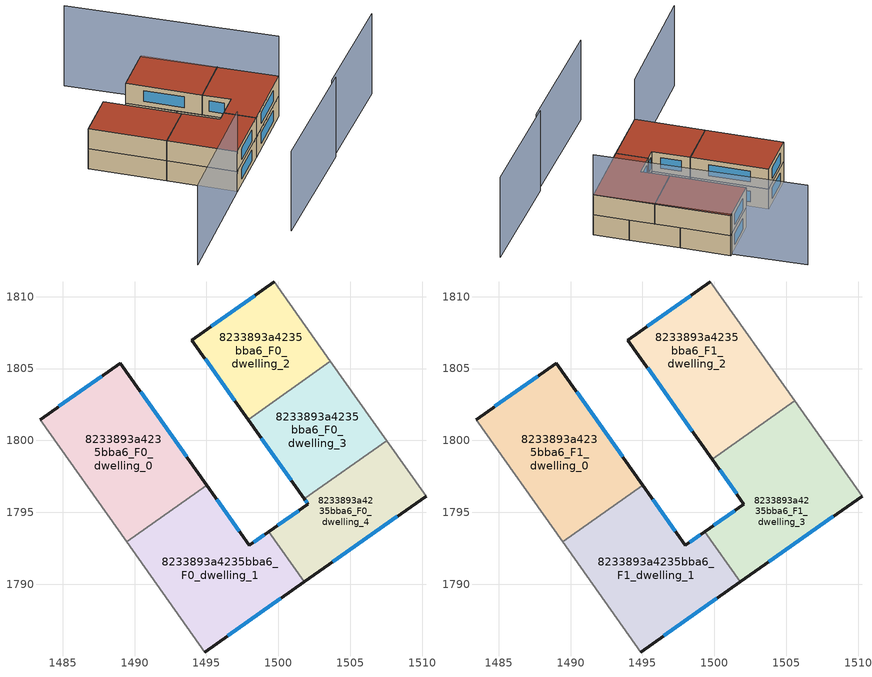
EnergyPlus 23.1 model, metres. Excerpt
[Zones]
8233893a4235bba6_F0_dwelling_0
 floor ground (EU_floor_Construction): 1489.02,1805.38 1495.03,1796.89 1489.44,1792.94 1483.42,1801.45 z0
 wall outside (EU_wall_Construction): 1495.03,1796.89 1489.02,1805.38 1483.42,1801.45 z0:3
 wall adiabatic (EU_wall_Construction): 1483.42,1801.45 1489.44,1792.94 z0:3
 wall to 8233893a4235bba6_F0_dwelling_1 (EU_wall_Construction): 1489.44,1792.94 1495.03,1796.89 z0:3
 window (EU_Window_Construction): 1487.7,1804.45 1484.73,1802.37 / 1493.62,1798.88 1490.43,1803.38 z0.7:2.3
8233893a4235bba6_F0_dwelling_1
 floor ground (EU_floor_Construction): 1499.32,1793.65 1501.8,1790.16 1494.86,1785.28 1489.44,1792.94 1495.03,1796.89 1497.99,1792.71 z0
 wall outside (EU_wall_Construction): 1494.86,1785.28 1501.8,1790.16 / 1499.32,1793.65 1497.99,1792.71 1495.03,1796.89 z0:3
 wall adiabatic (EU_wall_Construction): 1489.44,1792.94 1494.86,1785.28 z0:3
 wall to 8233893a4235bba6_F0_dwelling_4 (EU_wall_Construction): 1501.8,1790.16 1499.32,1793.65 z0:3
 window (EU_Window_Construction): 1496.49,1786.43 1500.17,1789.01 / 1497.29,1793.69 1495.72,1795.91 / 1499.01,1793.43 1498.3,1792.93 z0.7:2.3
8233893a4235bba6_F0_dwelling_2
 floor ground (EU_floor_Construction): 1499.72,1811.03 1503.62,1805.51 1497.89,1801.46 1493.98,1806.99 z0
 wall outside (EU_wall_Construction): 1499.72,1811.03 1493.98,1806.99 1497.89,1801.46 z0:3
 wall adiabatic (EU_wall_Construction): 1503.62,1805.51 1499.72,1811.03 z0:3
 wall to 8233893a4235bba6_F0_dwelling_3 (EU_wall_Construction): 1497.89,1801.46 1503.62,1805.51 z0:3
 window (EU_Window_Construction): 1494.9,1805.69 1496.97,1802.76 / 1498.37,1810.08 1495.33,1807.94 z0.7:2.3
8233893a4235bba6_F0_dwelling_3
 floor ground (EU_floor_Construction): 1503.62,1805.51 1507.53,1799.99 1501.81,1795.93 1497.89,1801.46 z0
 wall outside (EU_wall_Construction): 1497.89,1801.46 1501.81,1795.93 z0:3
 wall adiabatic (EU_wall_Construction): 1507.53,1799.99 1503.62,1805.51 z0:3
 wall to 8233893a4235bba6_F0_dwelling_4 (EU_wall_Construction): 1501.81,1795.93 1507.53,1799.99 z0:3
 window (EU_Window_Construction): 1498.81,1800.16 1500.89,1797.23 z0.7:2.3
8233893a4235bba6_F0_dwelling_4
 floor ground (EU_floor_Construction): 1507.53,1799.99 1510.27,1796.12 1501.8,1790.16 1499.32,1793.65 1502.06,1795.58 1501.81,1795.93 z0
 wall outside (EU_wall_Construction): 1501.8,1790.16 1510.27,1796.12 / 1501.81,1795.93 1502.06,1795.58 1499.32,1793.65 z0:3
 wall adiabatic (EU_wall_Construction): 1510.27,1796.12 1507.53,1799.99 z0:3
 window (EU_Window_Construction): 1503.79,1791.56 1508.28,1794.72 / 1501.42,1795.13 1499.97,1794.11 / 1501.87,1795.85 1502,1795.66 z0.7:2.3
8233893a4235bba6_F1_dwelling_0
 floor to 8233893a4235bba6_F0_dwelling_0 (EU_floor_Construction): 1489.02,1805.38 1495.03,1796.89 1489.44,1792.94 1483.42,1801.45 z3
 wall outside (EU_wall_Construction): 1495.03,1796.89 1489.02,1805.38 1483.42,1801.45 z3:6
 wall adiabatic (EU_wall_Construction): 1483.42,1801.45 1489.44,1792.94 z3:6
 wall to 8233893a4235bba6_F1_dwelling_1 (EU_wall_Construction): 1489.44,1792.94 1495.03,1796.89 z3:6
 window (EU_Window_Construction): 1487.7,1804.45 1484.73,1802.37 / 1493.62,1798.88 1490.43,1803.38 z3.7:5.3
 roof outside (EU_roof_Construction): 1495.03,1796.89 1489.02,1805.38 1483.42,1801.45 1489.44,1792.94 z6
8233893a4235bba6_F1_dwelling_1
 floor to 8233893a4235bba6_F0_dwelling_1 (EU_floor_Construction): 1499.32,1793.65 1501.8,1790.16 1494.86,1785.28 1489.44,1792.94 1495.03,1796.89 1497.99,1792.71 z3
 wall outside (EU_wall_Construction): 1494.86,1785.28 1501.8,1790.16 / 1499.32,1793.65 1497.99,1792.71 1495.03,1796.89 z3:6
 wall adiabatic (EU_wall_Construction): 1489.44,1792.94 1494.86,1785.28 z3:6
 wall to 8233893a4235bba6_F1_dwelling_3 (EU_wall_Construction): 1501.8,1790.16 1499.32,1793.65 z3:6
 window (EU_Window_Construction): 1496.49,1786.43 1500.17,1789.01 / 1497.29,1793.69 1495.72,1795.91 / 1499.01,1793.43 1498.3,1792.93 z3.7:5.3
 roof outside (EU_roof_Construction): 1501.8,1790.16 1499.32,1793.65 1497.99,1792.71 1495.03,1796.89 1489.44,1792.94 1494.86,1785.28 z6
8233893a4235bba6_F1_dwelling_2
 floor to 8233893a4235bba6_F0_dwelling_2 (EU_floor_Construction): 1499.72,1811.03 1503.62,1805.51 1497.89,1801.46 1493.98,1806.99 z3
 floor to 8233893a4235bba6_F0_dwelling_3 (EU_floor_Construction): 1503.62,1805.51 1505.58,1802.75 1499.85,1798.7 1497.89,1801.46 z3
 wall outside (EU_wall_Construction): 1499.72,1811.03 1493.98,1806.99 1499.85,1798.7 z3:6
 wall adiabatic (EU_wall_Construction): 1505.58,1802.75 1499.72,1811.03 z3:6
 wall to 8233893a4235bba6_F1_dwelling_3 (EU_wall_Construction): 1499.85,1798.7 1505.58,1802.75 z3:6
 window (EU_Window_Construction): 1495.36,1805.04 1498.47,1800.64 / 1498.37,1810.08 1495.33,1807.94 z3.7:5.3
 roof outside (EU_roof_Construction): 1505.58,1802.75 1499.72,1811.03 1493.98,1806.99 1499.85,1798.7 z6
8233893a4235bba6_F1_dwelling_3
 floor to 8233893a4235bba6_F0_dwelling_3 (EU_floor_Construction): 1505.58,1802.75 1507.53,1799.99 1502.15,1796.18 1502.89,1800.85 z3; 1502.89,1800.85 1502.15,1796.18 1501.81,1795.94 1499.85,1798.7 z3
 floor to 8233893a4235bba6_F0_dwelling_4 (EU_floor_Construction): 1502.15,1796.18 1502.06,1795.58 1501.81,1795.94 z3; 1507.53,1799.99 1510.27,1796.12 1501.8,1790.16 1499.32,1793.65 1502.06,1795.58 1502.15,1796.18 z3
 wall outside (EU_wall_Construction): 1499.85,1798.7 1502.06,1795.58 1499.32,1793.65 / 1501.8,1790.16 1510.27,1796.12 z3:6
 wall adiabatic (EU_wall_Construction): 1510.27,1796.12 1505.58,1802.75 z3:6
 window (EU_Window_Construction): 1501.42,1795.13 1499.97,1794.11 / 1500.37,1797.96 1501.54,1796.31 / 1503.79,1791.56 1508.28,1794.72 z3.7:5.3
 roof outside (EU_roof_Construction): 1510.27,1796.12 1505.58,1802.75 1499.85,1798.7 1502.06,1795.58 1499.32,1793.65 1501.8,1790.16 z6
shading: 1494.33,1773.68 1509.86,1783.92 / 1508.97,1783.66 1522.88,1792.9 / 1494.86,1785.28 1479.96,1774.73 / 1510.27,1796.12 1493.49,1818.88 z0:12
[Building]
EU S2 Campaign: North Axis=0; Terrain=City; Solar Distribution=FullExterior
[Site:Location]
Budapest.Ferenc.Liszt.Intl.AP: Latitude=47.437; Longitude=19.256; Time Zone=1; Elevation=185
[SizingPeriod:WeatherFileDays]
AnnualSizingPeriod: Begin Month=1; Begin Day of Month=1; End Month=12; End Day of Month=31; Day of Week for Start Day=Monday; Use Weather File Daylight Saving Period=No; Use Weather File Rain and Snow Indicators=No
[MATERIAL]
EU_InternalMass_Material: Roughness=MediumRough; Thickness=0.1; Conductivity=1; Density=1800; Specific Heat=900; Thermal Absorptance=0.9; Solar Absorptance=0.7; Visible Absorptance=0.7
[MATERIAL:NOMASS] Roughness=MediumRough; Thermal Absorptance=0.9; Solar Absorptance=0.7; Visible Absorptance=0.7
Name | Thermal Resistance
EU_wall_NoMass | 0.832559
EU_roof_NoMass | 1.39638
EU_floor_NoMass | 0.872794
[WINDOWMATERIAL:SIMPLEGLAZINGSYSTEM]
EU_Window_SimpleGlazing: UFactor=2.79869; Solar Heat Gain Coefficient=0.75; Visible Transmittance=0.75
[CONSTRUCTION]
EU_wall_Construction: EU_wall_NoMass
EU_roof_Construction: EU_roof_NoMass
EU_floor_Construction: EU_floor_NoMass
EU_Window_Construction: EU_Window_SimpleGlazing
EU_InternalMass_Construction: EU_InternalMass_Material
[ZONE] Type=1; Multiplier=1; Ceiling Height=autocalculate; Floor Area=autocalculate; Part of Total Floor Area=Yes
Name | Volume
8233893a4235bba6_F0_dwelling_0; 8233893a4235bba6_F1_dwelling_0 | 213.719
8233893a4235bba6_F0_dwelling_1 | 213.714
8233893a4235bba6_F1_dwelling_1 | 213.715
8233893a4235bba6_F0_dwelling_2 | 142.489
8233893a4235bba6_F1_dwelling_2 | 213.717
8233893a4235bba6_F0_dwelling_3 | 142.478
8233893a4235bba6_F1_dwelling_3 | 213.708
8233893a4235bba6_F0_dwelling_4 | 142.48
[INTERNALMASS] Construction=EU_InternalMass_Construction
Name | Zone or ZoneList | Surface Area
8233893a4235bba6_F0_dwelling_0_EU_InternalMass | 8233893a4235bba6_F0_dwelling_0 | 71.2396
8233893a4235bba6_F0_dwelling_1_EU_InternalMass | 8233893a4235bba6_F0_dwelling_1 | 71.2383
8233893a4235bba6_F0_dwelling_2_EU_InternalMass | 8233893a4235bba6_F0_dwelling_2 | 47.4963
8233893a4235bba6_F0_dwelling_3_EU_InternalMass | 8233893a4235bba6_F0_dwelling_3 | 47.4926
8233893a4235bba6_F0_dwelling_4_EU_InternalMass | 8233893a4235bba6_F0_dwelling_4 | 47.4934
8233893a4235bba6_F1_dwelling_0_EU_InternalMass | 8233893a4235bba6_F1_dwelling_0 | 71.2414
8233893a4235bba6_F1_dwelling_1_EU_InternalMass | 8233893a4235bba6_F1_dwelling_1 | 71.2378
8233893a4235bba6_F1_dwelling_2_EU_InternalMass | 8233893a4235bba6_F1_dwelling_2 | 71.2407
8233893a4235bba6_F1_dwelling_3_EU_InternalMass | 8233893a4235bba6_F1_dwelling_3 | 71.2347
[OTHEREQUIPMENT] Fuel Type=Electricity; Design Level Calculation Method=Watts/Area; Power per Zone Floor Area=1; Fraction Latent=0; Fraction Radiant=0; Fraction Lost=0; Carbon Dioxide Generation Rate=0; EndUse Subcategory=EU_Step8_InternalGains
Name | Zone or ZoneList or Space or SpaceList | Schedule
EU_Step8_InternalGain_8233893a4235bba6_F0_dwelling_0_f000 | 8233893a4235bba6_F0_dwelling_0 | EU_Step8_GainSchedule_8233893a4235bba6_F0_dwelling_0_f000
EU_Step8_InternalGain_8233893a4235bba6_F0_dwelling_1_f000 | 8233893a4235bba6_F0_dwelling_1 | EU_Step8_GainSchedule_8233893a4235bba6_F0_dwelling_1_f000
EU_Step8_InternalGain_8233893a4235bba6_F0_dwelling_2_f000 | 8233893a4235bba6_F0_dwelling_2 | EU_Step8_GainSchedule_8233893a4235bba6_F0_dwelling_2_f000
EU_Step8_InternalGain_8233893a4235bba6_F0_dwelling_3_f000 | 8233893a4235bba6_F0_dwelling_3 | EU_Step8_GainSchedule_8233893a4235bba6_F0_dwelling_3_f000
EU_Step8_InternalGain_8233893a4235bba6_F0_dwelling_4_f000 | 8233893a4235bba6_F0_dwelling_4 | EU_Step8_GainSchedule_8233893a4235bba6_F0_dwelling_4_f000
EU_Step8_InternalGain_8233893a4235bba6_F1_dwelling_0_f000 | 8233893a4235bba6_F1_dwelling_0 | EU_Step8_GainSchedule_8233893a4235bba6_F1_dwelling_0_f000
EU_Step8_InternalGain_8233893a4235bba6_F1_dwelling_1_f000 | 8233893a4235bba6_F1_dwelling_1 | EU_Step8_GainSchedule_8233893a4235bba6_F1_dwelling_1_f000
EU_Step8_InternalGain_8233893a4235bba6_F1_dwelling_2_f000 | 8233893a4235bba6_F1_dwelling_2 | EU_Step8_GainSchedule_8233893a4235bba6_F1_dwelling_2_f000
EU_Step8_InternalGain_8233893a4235bba6_F1_dwelling_3_f000 | 8233893a4235bba6_F1_dwelling_3 | EU_Step8_GainSchedule_8233893a4235bba6_F1_dwelling_3_f000
[ZONEVENTILATION:DESIGNFLOWRATE] Schedule=EU_AlwaysOn; Design Flow Rate Calculation Method=AirChanges/Hour; Air Changes per Hour=0.475469; Ventilation Type=Natural; Fan Pressure Rise=0; Fan Total Efficiency=1; Constant Term Coefficient=1; Temperature Term Coefficient=0; Velocity Term Coefficient=0; Velocity Squared Term Coefficient=0; Minimum Indoor Temperature=-100; Maximum Indoor Temperature=100; Delta Temperature=-100; Minimum Outdoor Temperature=-100; Maximum Outdoor Temperature=100; Maximum Wind Speed=40
Name | Zone or ZoneList or Space or SpaceList
EU_ConstantAir_8233893a4235bba6_F0_dwelling_0 | 8233893a4235bba6_F0_dwelling_0
EU_ConstantAir_8233893a4235bba6_F0_dwelling_1 | 8233893a4235bba6_F0_dwelling_1
EU_ConstantAir_8233893a4235bba6_F0_dwelling_2 | 8233893a4235bba6_F0_dwelling_2
EU_ConstantAir_8233893a4235bba6_F0_dwelling_3 | 8233893a4235bba6_F0_dwelling_3
EU_ConstantAir_8233893a4235bba6_F0_dwelling_4 | 8233893a4235bba6_F0_dwelling_4
EU_ConstantAir_8233893a4235bba6_F1_dwelling_0 | 8233893a4235bba6_F1_dwelling_0
EU_ConstantAir_8233893a4235bba6_F1_dwelling_1 | 8233893a4235bba6_F1_dwelling_1
EU_ConstantAir_8233893a4235bba6_F1_dwelling_2 | 8233893a4235bba6_F1_dwelling_2
EU_ConstantAir_8233893a4235bba6_F1_dwelling_3 | 8233893a4235bba6_F1_dwelling_3
[HVACTEMPLATE:THERMOSTAT] Constant Heating Setpoint=20; Constant Cooling Setpoint=50
EU_HeatOnly_8233893a4235bba6_F0_dwelling_0; EU_HeatOnly_8233893a4235bba6_F0_dwelling_1; EU_HeatOnly_8233893a4235bba6_F0_dwelling_2; EU_HeatOnly_8233893a4235bba6_F0_dwelling_3; EU_HeatOnly_8233893a4235bba6_F0_dwelling_4; EU_HeatOnly_8233893a4235bba6_F1_dwelling_0; EU_HeatOnly_8233893a4235bba6_F1_dwelling_1; EU_HeatOnly_8233893a4235bba6_F1_dwelling_2; EU_HeatOnly_8233893a4235bba6_F1_dwelling_3
[HVACTEMPLATE:ZONE:IDEALLOADSAIRSYSTEM] System Availability Schedule=EU_AlwaysOn; Maximum Heating Supply Air Temperature=50; Minimum Cooling Supply Air Temperature=13; Maximum Heating Supply Air Humidity Ratio=0.0156; Minimum Cooling Supply Air Humidity Ratio=0.0077; Heating Limit=NoLimit; Cooling Limit=NoLimit; Heating Availability Schedule=EU_AlwaysOn; Cooling Availability Schedule=EU_CoolingOff; Dehumidification Control Type=ConstantSensibleHeatRatio; Cooling Sensible Heat Ratio=0.7; Dehumidification Setpoint=60; Humidification Control Type=None; Humidification Setpoint=30; Outdoor Air Method=None; Outdoor Air Flow Rate per Person=0.00944; Outdoor Air Flow Rate per Zone Floor Area=0; Outdoor Air Flow Rate per Zone=0; Demand Controlled Ventilation Type=None; Outdoor Air Economizer Type=NoEconomizer; Heat Recovery Type=None; Sensible Heat Recovery Effectiveness=0.7; Latent Heat Recovery Effectiveness=0.65
Name | Template Thermostat
8233893a4235bba6_F0_dwelling_0 | EU_HeatOnly_8233893a4235bba6_F0_dwelling_0
8233893a4235bba6_F0_dwelling_1 | EU_HeatOnly_8233893a4235bba6_F0_dwelling_1
8233893a4235bba6_F0_dwelling_2 | EU_HeatOnly_8233893a4235bba6_F0_dwelling_2
8233893a4235bba6_F0_dwelling_3 | EU_HeatOnly_8233893a4235bba6_F0_dwelling_3
8233893a4235bba6_F0_dwelling_4 | EU_HeatOnly_8233893a4235bba6_F0_dwelling_4
8233893a4235bba6_F1_dwelling_0 | EU_HeatOnly_8233893a4235bba6_F1_dwelling_0
8233893a4235bba6_F1_dwelling_1 | EU_HeatOnly_8233893a4235bba6_F1_dwelling_1
8233893a4235bba6_F1_dwelling_2 | EU_HeatOnly_8233893a4235bba6_F1_dwelling_2
8233893a4235bba6_F1_dwelling_3 | EU_HeatOnly_8233893a4235bba6_F1_dwelling_3
[SIZING:ZONE] Zone Cooling Design Supply Air Temperature Input Method=SupplyAirTemperature; Zone Cooling Design Supply Air Temperature=13; Zone Heating Design Supply Air Temperature Input Method=SupplyAirTemperature; Zone Heating Design Supply Air Temperature=50; Zone Cooling Design Supply Air Humidity Ratio=0.008; Zone Heating Design Supply Air Humidity Ratio=0.008; Cooling Design Air Flow Method=DesignDay; Cooling Design Air Flow Rate=0; Cooling Minimum Air Flow per Zone Floor Area=0.000762; Cooling Minimum Air Flow=0; Cooling Minimum Air Flow Fraction=0.2; Heating Design Air Flow Method=DesignDay; Heating Design Air Flow Rate=0; Heating Maximum Air Flow per Zone Floor Area=0.002032; Heating Maximum Air Flow=0.141576; Heating Maximum Air Flow Fraction=0.3; Account for Dedicated Outdoor Air System=No; Dedicated Outdoor Air System Control Strategy=NeutralSupplyAir; Dedicated Outdoor Air Low Setpoint Temperature for Design=autosize; Dedicated Outdoor Air High Setpoint Temperature for Design=autosize; Zone Load Sizing Method=Sensible Load Only No Latent Load; Zone Latent Cooling Design Supply Air Humidity Ratio Input Method=HumidityRatioDifference; Zone Cooling Design Supply Air Humidity Ratio Difference=0.005; Zone Latent Heating Design Supply Air Humidity Ratio Input Method=HumidityRatioDifference; Zone Humidification Design Supply Air Humidity Ratio Difference=0.005
8233893a4235bba6_F0_dwelling_0; 8233893a4235bba6_F0_dwelling_1; 8233893a4235bba6_F0_dwelling_2; 8233893a4235bba6_F0_dwelling_3; 8233893a4235bba6_F0_dwelling_4; 8233893a4235bba6_F1_dwelling_0; 8233893a4235bba6_F1_dwelling_1; 8233893a4235bba6_F1_dwelling_2; 8233893a4235bba6_F1_dwelling_3
[SCHEDULE:CONSTANT]
Name | Hourly Value
EU_AlwaysOn | 1
EU_CoolingOff | 0
[SCHEDULE:FILE] Column Number=1; Rows to Skip at Top=0; Number of Hours of Data=8760; Column Separator=Comma; Interpolate to Timestep=No; Minutes per Item=60; Adjust Schedule for Daylight Savings=Yes
Name | File
EU_Step8_GainSchedule_8233893a4235bba6_F0_dwelling_0_f000 | ../../schedules/8233893a4235bba6/8233893a4235bba6_F0_dwelling_0_f000_gain.csv
EU_Step8_GainSchedule_8233893a4235bba6_F0_dwelling_1_f000 | ../../schedules/8233893a4235bba6/8233893a4235bba6_F0_dwelling_1_f000_gain.csv
EU_Step8_GainSchedule_8233893a4235bba6_F0_dwelling_2_f000 | ../../schedules/8233893a4235bba6/8233893a4235bba6_F0_dwelling_2_f000_gain.csv
EU_Step8_GainSchedule_8233893a4235bba6_F0_dwelling_3_f000 | ../../schedules/8233893a4235bba6/8233893a4235bba6_F0_dwelling_3_f000_gain.csv
EU_Step8_GainSchedule_8233893a4235bba6_F0_dwelling_4_f000 | ../../schedules/8233893a4235bba6/8233893a4235bba6_F0_dwelling_4_f000_gain.csv
EU_Step8_GainSchedule_8233893a4235bba6_F1_dwelling_0_f000 | ../../schedules/8233893a4235bba6/8233893a4235bba6_F1_dwelling_0_f000_gain.csv
EU_Step8_GainSchedule_8233893a4235bba6_F1_dwelling_1_f000 | ../../schedules/8233893a4235bba6/8233893a4235bba6_F1_dwelling_1_f000_gain.csv
EU_Step8_GainSchedule_8233893a4235bba6_F1_dwelling_2_f000 | ../../schedules/8233893a4235bba6/8233893a4235bba6_F1_dwelling_2_f000_gain.csv
EU_Step8_GainSchedule_8233893a4235bba6_F1_dwelling_3_f000 | ../../schedules/8233893a4235bba6/8233893a4235bba6_F1_dwelling_3_f000_gain.csv
